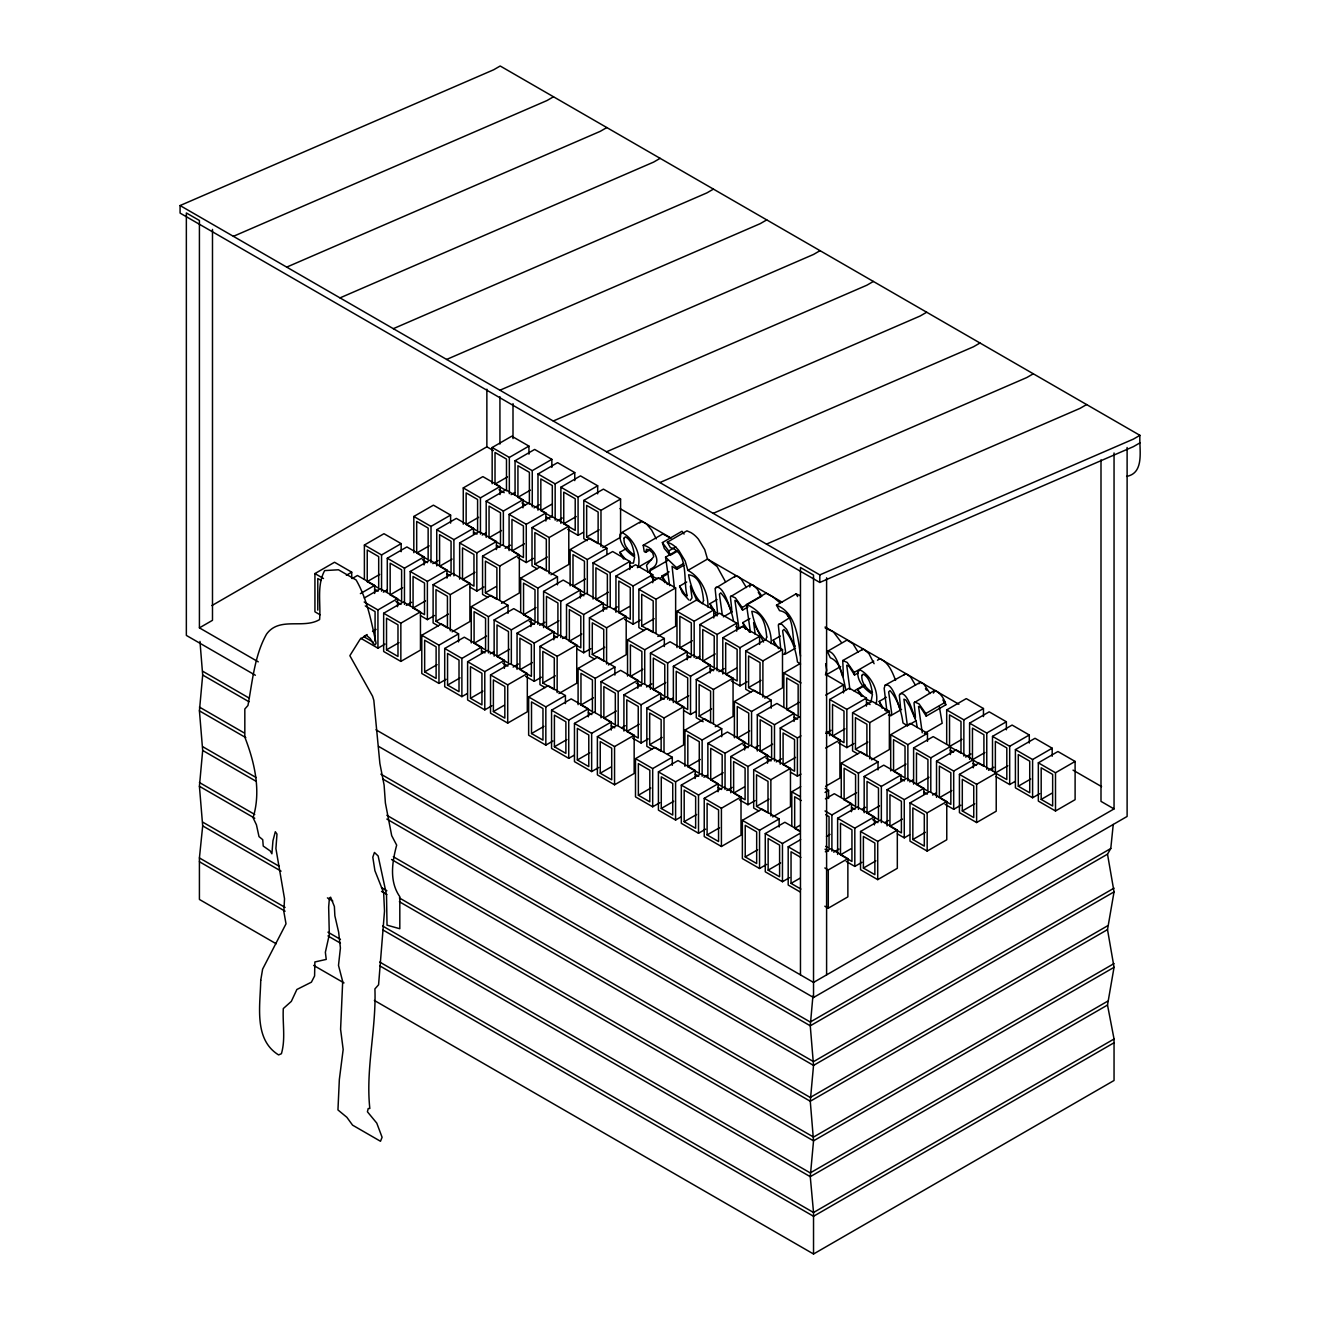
<?xml version="1.0" encoding="UTF-8"?>
<svg xmlns="http://www.w3.org/2000/svg" width="1320" height="1320" viewBox="0 0 1320 1320"><rect width="100%" height="100%" fill="white"/><g stroke="black" fill="none" stroke-linecap="round" stroke-linejoin="round"><path stroke-width="1.5" d="M276.177 943.767L199.419 899.448L199.419 857.951L202.686 825.891L199.419 786.291L202.686 750.453L199.419 710.853L202.686 675.015L199.963 641.388M812.922 995.973L810.265 1025.805L813.533 1065.405L810.265 1101.243L813.533 1140.843L810.265 1176.681L813.533 1212.503L813.533 1254L1114.047 1080.486L1114.047 1039.005L1107.513 1005.048L1114.047 967.329L1107.513 929.61L1114.047 891.891L1107.513 854.172L1110.78 848.512L1113.238 824.472M707.965 607.134C708.461 592.828 700.788 577.335 687.902 570.389L685.146 560.983L678.86 550.539A21.367 12.325 60 0 0 671.352 543.939L667.326 542.157L686.928 530.838L690.954 532.62A21.367 12.325 60 0 1 698.445 539.22L704.748 549.681L707.504 559.069L717.106 566.577L725.554 581.922M771.177 643.648C772.002 627.445 761.706 610.615 746.476 604.527L766.078 593.208L772.761 596.755L779.922 602.745M933.389 693.082L935.203 690.476C940.582 693.115 944.592 699.088 945.813 704.814L926.211 716.133L920.782 707.668L918.555 706.431L922.251 732.781M749.777 587.037L750.568 584.595L752.994 585.024L757.152 588.951L761.788 596.194L742.186 607.513L742.582 610.12L747.928 607.035M669.636 585.651L665.56 557.172L676.236 551.001M750.453 632.313L746.476 604.527M780.829 649.852L778.321 624.938L789.707 617.694M886.875 711.084L884.169 688.248L885.159 685.179L905.999 673.662L910.684 677.094L915.502 685.294M667.178 574.2L660.049 578.308C655.38 579.298 650.232 575.702 649.737 570.916L650.364 569.101C663.894 563.673 653.631 546.942 643.219 545.275L644.209 551.545L645.645 552.37L650.991 549.285M825.462 674.933L826.584 670.246L825.66 663.679M638.269 566.791C641.404 554.268 633.583 538.808 622.429 532.669L620.087 534.254C618.915 543.922 627.099 552.123 634.639 556.974L633.452 563.112L629.871 562.931M876.067 704.105C879.219 691.581 871.398 676.104 860.244 669.966L857.901 671.55C856.73 681.236 864.913 689.419 872.438 694.27L871.266 700.409L869.781 700.969L865.491 698.676M874.12 663.696L868.89 653.548L863.346 648.994L842.737 660.528C844.701 702.009 840.741 649.836 827.359 651.404L830.329 657.789C841.451 662.079 843.48 679.635 845.823 689.931M861.729 650.199L862.323 649.226M746.394 587.565L741.312 579.298L738.16 576.461L735.405 576.048L715.11 588.439L717.618 613.371L715.374 612.117L709.945 603.669L717.073 599.544M734.712 577.12L735.405 576.048M904.018 674.949L904.761 673.86M934.197 690.624L913.984 702.801C918.439 742.12 911.856 693.709 901.197 693.577L899.299 695.046C903.358 733.54 896.923 684.271 886.397 684.981L885.159 685.179M918.901 683.727L920.799 682.259L923.653 683.809L930.055 693.561M783.766 654.505L785.582 651.898L782.628 630.696L783.981 629.376C791.967 638.088 795.96 650.43 797.445 661.996L800.596 664.026M750.568 584.595L730.372 596.772C734.927 636.124 727.947 587.087 716.958 587.153L715.803 587.367M888.442 715.176L890.868 715.621L891.693 713.163L888.641 691.944L890.026 690.607C897.732 699.369 901.461 711.529 902.979 722.931L907.368 725.769L916.278 720.637M639.688 522.934L642.031 521.351L646.536 523.957L651.684 530.145L656.255 538.857M877.503 660.231L879.846 658.647C888.476 662.343 892.485 672.128 895.57 680.394M553.509 96.772L546.975 100.551L233.392 236.329M606.82 127.561L600.286 131.323L286.704 267.118M660.132 158.334L653.598 162.112L339.999 297.891M713.443 189.106L706.909 192.885L393.31 328.68M766.755 219.895L760.221 223.657L446.622 359.452M820.066 250.668L813.533 254.446L499.933 390.225M211.91 605.566L486.865 446.82L493.399 450.582M492.162 483.731L492.162 447.513L511.764 436.194L528.94 446.111L528.94 454.162M255.37 675.246L186.351 635.415L186.351 212.949L199.419 220.489L199.419 627.858L212.487 620.317L212.487 229.416M492.162 447.513L509.338 457.43L528.94 446.111M320.084 614.79L314.935 611.803L314.935 573.573L334.537 562.254L351.714 572.17L351.714 578.209M364.386 579.232L364.386 545.028L383.971 533.709L401.164 543.625L401.164 551.678M413.82 552.701L413.82 516.483L433.422 505.164L450.615 515.081L450.615 523.132M463.27 524.155L463.27 487.921L482.872 476.619L500.049 486.535L500.049 494.587M515.064 494.951L515.064 460.73L534.666 449.427L551.842 459.343L551.842 467.395M495.016 484.093L506.484 490.71L506.484 459.079L495.016 452.463L495.016 484.093L507.49 476.883M346.368 575.256L351.714 572.17M364.386 545.028L381.562 554.944L401.164 543.625M413.82 516.483L431.013 526.399L450.615 515.081M463.27 487.921L480.447 497.855L500.049 486.535M515.064 460.73L532.257 470.662L551.842 459.343M352.093 578.572L357.439 575.487L374.632 585.404L374.632 593.456M387.288 592.465L387.288 558.244L406.89 546.942L424.066 556.858L424.066 564.91M436.738 565.933L436.738 529.699L456.34 518.38L473.517 528.313L473.517 534.352M486.189 537.372L486.189 501.154L505.774 489.835L522.967 499.752L522.967 507.804M537.982 510.18L537.982 473.962L557.584 462.643L574.761 472.577L574.761 480.612M873.378 281.457L866.844 285.219L553.245 421.014M511.12 494.637L514.684 492.574M367.24 581.608L378.691 588.225L378.691 556.594L367.24 549.978L367.24 581.608L379.714 574.398M416.691 553.063L428.142 559.663L428.142 528.049L416.691 521.433L416.691 553.063L429.165 545.853M466.141 524.502L477.592 531.118L477.592 499.505L466.141 492.888L466.141 524.502L478.615 517.308M517.935 497.327L529.386 503.927L529.386 472.312L517.935 465.696L517.935 497.327L530.409 490.116M360.376 593.637L374.632 585.404M387.288 558.244L404.464 568.178L424.066 556.858M436.738 529.699L453.915 539.616L473.517 528.313M486.189 501.154L503.365 511.071L522.967 499.752M537.982 473.962L555.159 483.879L574.761 472.577M364.32 597.96L380.358 588.703L397.534 598.636L397.534 606.672M410.207 605.682L410.207 571.477L429.792 560.159L446.985 570.075L446.985 578.127M459.64 579.15L459.64 542.933L479.242 531.613L496.435 541.53L496.435 549.582M509.091 550.605L509.091 514.387L528.693 503.068L545.869 512.985L545.869 521.037M560.885 523.413L560.885 487.195L580.486 475.877L597.679 485.793L597.679 493.845M383.344 592.152L386.909 590.089M432.795 563.607L438.141 560.521M482.229 535.062L485.793 532.999M534.039 507.87L539.385 504.784M390.159 594.825L401.61 601.441L401.61 569.827L390.159 563.211L390.159 594.825L402.633 587.631M439.593 566.28L451.06 572.896L451.06 541.283L439.593 534.666L439.593 566.28L452.067 559.086M489.043 537.735L500.494 544.351L500.494 512.721L489.043 506.121L489.043 537.735L501.517 530.541M540.837 510.543L552.304 517.159L552.304 485.545L540.837 478.929L540.837 510.543L551.529 504.372M364.188 602.003L377.933 609.939L397.534 598.636M410.207 571.477L427.383 581.394L446.985 570.075M459.64 542.933L476.834 552.849L496.435 541.53M509.091 514.387L526.267 524.304L545.869 512.985M560.885 487.195L578.077 497.112L597.679 485.793M383.658 613.255L403.26 601.937L420.453 611.853L420.453 650.1L400.851 661.403L383.658 651.486L383.658 613.255L400.851 623.172L420.453 611.853M438.273 625.911L433.108 622.941L433.108 584.711L452.71 573.391L469.887 583.308L469.887 621.538L452.084 631.834M487.707 597.366L482.559 594.396L482.559 556.149L502.161 544.846L519.337 554.763L519.337 592.993L501.517 603.289M537.158 568.821L532.01 565.851L532.01 527.604L551.595 516.302L568.788 526.218L568.788 564.448L550.968 574.744M587.235 540.639L583.803 538.659L583.803 500.412L603.405 489.109L620.582 499.026L620.582 537.256L602.761 547.553M406.246 605.385L411.592 602.299M505.147 548.279L510.493 545.193M556.941 521.087L562.287 518.001M367.174 634.557L363.611 636.603L373.445 642.279M372.52 631.471L376.084 629.409M413.061 608.058L424.512 614.674L424.512 583.044L413.061 576.444L413.061 608.058L425.535 600.864M462.511 579.513L473.962 586.13L473.962 554.499L462.511 547.882L462.511 579.513L474.986 572.319M524.436 543.757L511.962 550.968L511.962 519.337L523.413 525.954L523.413 557.584L513.595 551.909M926.689 312.229L920.155 316.008L606.557 451.786M563.755 523.776L575.207 530.392L575.207 498.762L563.755 492.145L563.755 523.776L576.23 516.565M433.108 584.711L450.302 594.627L469.887 583.308M482.559 556.149L499.736 566.082L519.337 554.763M532.01 527.604L549.186 537.537L568.788 526.218M583.803 500.412L600.98 510.345L620.582 499.026M360.756 638.253L377.933 648.186L385.06 644.061M420.502 615.664L427.383 619.641L434.511 615.516M469.953 587.119L476.834 591.08L483.962 586.971M517.688 557.584L526.267 562.534L533.395 558.426M567.765 529.403L578.077 535.342L583.423 532.257M386.529 649.836L397.98 656.452L397.98 624.822L386.529 618.206L386.529 649.836L399.003 642.642M435.98 621.291L447.43 627.908L447.43 596.277L435.98 589.66L435.98 621.291L448.454 614.081M485.413 592.746L496.881 599.346L496.881 567.732L485.413 561.115L485.413 592.746L496.106 586.575M534.864 564.184L546.315 570.801L546.315 539.187L534.864 532.57L534.864 564.184L547.338 556.99M586.658 537.009L598.125 543.609L598.125 511.995L586.658 505.379L586.658 537.009L599.131 529.798M446.094 679.305L438.966 683.413L421.789 673.497L421.789 635.266L441.391 623.947L458.568 633.864L458.568 641.916M471.24 642.939L471.24 606.721L490.842 595.403L508.018 605.319L508.018 613.371M520.674 612.381L520.674 578.177L540.276 566.857L557.469 576.774L557.469 584.826M570.124 585.849L570.124 549.615L589.726 538.312L606.903 548.229L606.903 554.268M621.01 532.999L640.612 521.697M421.789 635.266L438.966 645.183L458.568 633.864M471.24 606.721L488.416 616.638L508.018 605.319M520.674 578.177L537.867 588.093L557.469 576.774M570.124 549.615L587.317 559.548L606.903 548.229M467.231 693.561L461.885 696.646L444.708 686.73L444.708 648.483L464.293 637.18L481.486 647.097L481.486 653.136M494.142 656.172L494.142 619.938L513.744 608.635L530.937 618.552L530.937 626.604M543.592 627.627L543.592 591.393L563.194 580.074L580.371 590.007L580.371 598.042M593.043 599.065L593.043 562.848L612.645 551.529L629.821 561.445L629.821 569.497M980.001 343.002L973.467 346.78L659.868 482.559M623.535 559.02L619.773 552.354L626.901 548.229M643.219 545.275L662.821 533.957L670.89 538.312M424.66 671.847L436.111 678.463L436.111 646.833L424.66 640.216L424.66 671.847L437.118 664.653M474.094 643.302L485.562 649.918L485.562 618.288L474.094 611.671L474.094 643.302L486.568 636.091M523.545 614.757L534.996 621.357L534.996 589.743L523.545 583.126L523.545 614.757L536.019 607.546M572.995 586.195L584.446 592.812L584.446 561.198L572.995 554.582L572.995 586.195L585.469 579.001M444.708 648.483L461.885 658.416L481.486 647.097M494.142 619.938L511.335 629.871L530.937 618.552M543.592 591.393L560.769 601.309L580.371 590.007M593.043 562.848L610.219 572.764L629.821 561.445M677.308 551.248L670.18 555.357L664.307 548.443L662.376 542.586L681.978 531.267L684.073 534.072M491.914 705.755L484.786 709.88L467.61 699.946L467.61 661.716L487.212 650.397L504.388 660.33L504.388 668.365M517.06 669.388L517.06 633.171L536.663 621.852L553.839 631.768L553.839 639.82M566.511 638.831L566.511 604.626L586.096 593.307L603.289 603.223L603.289 611.275M615.945 612.298L615.945 576.081L635.547 564.762L652.74 574.678L652.74 582.731M637.395 567.683L651.651 559.449M490.198 653.845L493.762 651.783M539.649 625.301L544.995 622.215M670.18 555.357L668.679 550.985L675.807 546.86M447.562 685.08L459.013 691.68L459.013 660.066L447.562 653.449L447.562 685.08L460.036 677.869M497.013 656.518L508.464 663.135L508.464 631.521L497.013 624.904L497.013 656.518L509.487 649.324M546.463 627.973L557.914 634.59L557.914 602.976L546.463 596.36L546.463 627.973L558.921 620.779M595.897 599.428L607.365 606.045L607.365 574.414L595.897 567.814L595.897 599.428L608.371 592.235M649.737 570.916L667.557 560.62M467.61 661.716L484.786 671.632L504.388 660.33M517.06 633.171L534.237 643.087L553.839 631.768M566.511 604.626L583.688 614.542L603.289 603.223M615.945 576.081L633.138 585.997L652.74 574.678M490.529 674.949L510.114 663.63L527.307 673.546L527.307 711.793L507.705 723.096L490.529 713.179L490.529 674.949L507.705 684.865L527.307 673.546M545.127 687.605L539.962 684.635L539.962 646.404L559.564 635.085L576.757 645.001L576.757 683.232L558.938 693.528M594.561 659.059L589.413 656.089L589.413 617.842L609.015 606.54L626.191 616.457L626.191 654.687L608.371 664.983M644.011 630.514L638.863 627.544L638.863 589.297L658.465 577.995L675.642 587.911L675.642 626.142L657.822 636.438M664.768 582.631L661.98 575.965L669.108 571.84M683.892 565.24L676.764 569.365L676.5 567.633L683.628 563.508M513.117 667.078L518.463 663.993M562.551 638.517L566.115 636.471M613.784 608.949L617.347 606.886M687.902 570.389L707.504 559.069L782.314 602.299M470.481 698.296L481.932 704.913L481.932 673.299L470.481 666.683L470.481 698.296L482.955 691.102M532.389 662.558L519.915 669.751L519.915 638.137L531.382 644.737L531.382 676.368L521.565 670.692M569.365 641.207L580.816 647.823L580.816 616.192L569.365 609.576L569.365 641.207L581.839 634.012M618.816 612.661L630.267 619.278L630.267 587.647L618.816 581.031L618.816 612.661L629.508 606.49M1033.296 373.791L1026.778 377.553L713.179 513.348M539.962 646.404L557.155 656.32L576.757 645.001M589.413 617.842L606.589 627.775L626.191 616.457M638.863 589.297L656.04 599.231L675.642 587.911M688.776 599.907L682.39 592.795L679.586 586.13L686.713 582.005M525.657 676.368L534.237 681.334L541.365 677.209M576.807 648.813L583.688 652.773L590.815 648.664M624.541 619.278L633.138 624.228L640.266 620.119M493.383 711.529L504.834 718.146L504.834 686.515L493.383 679.899L493.383 711.529L504.075 705.358M542.833 682.985L554.284 689.601L554.284 657.97L542.833 651.354L542.833 682.985L555.308 675.774M592.284 654.439L603.735 661.039L603.735 629.426L592.284 622.809L592.284 654.439L604.758 647.229M641.718 625.878L653.185 632.494L653.185 600.88L641.718 594.264L641.718 625.878L654.192 618.684M552.964 740.998L545.837 745.107L528.643 735.19L528.643 696.96L548.245 685.641L565.422 695.558L565.422 703.61M578.094 704.632L578.094 668.415L597.696 657.096L614.872 667.012L614.872 675.064M627.544 676.087L627.544 639.87L647.146 628.551L664.323 638.467L664.323 646.519M676.979 647.542L676.979 611.308L696.581 600.006L713.773 609.922L713.773 617.974M528.643 696.96L545.837 706.876L565.422 695.558M578.094 668.415L595.27 678.332L614.872 667.012M627.544 639.87L644.721 649.786L664.323 638.467M676.979 611.308L694.171 621.241L713.773 609.922M574.084 755.255L568.738 758.34L551.562 748.423L551.562 710.177L571.164 698.874L588.34 708.79L588.34 716.842M600.996 717.865L600.996 681.631L620.598 670.329L637.791 680.245L637.791 688.297M650.446 689.32L650.446 653.087L670.048 641.767L687.225 651.701L687.225 659.736M699.897 658.746L699.897 624.541L719.499 613.222L736.676 623.139L736.676 631.191M1086.607 404.563L1080.073 408.342L766.491 544.12M723.36 616.836L732.27 611.705M531.514 733.54L542.965 740.157L542.965 708.527L531.514 701.91L531.514 733.54L543.988 726.346M580.965 704.995L592.416 711.612L592.416 679.981L580.965 673.365L580.965 704.995L593.422 697.785M630.399 676.451L641.866 683.051L641.866 651.437L630.399 644.82L630.399 676.451L642.873 669.24M679.849 647.889L691.301 654.505L691.301 622.891L679.849 616.275L679.849 647.889L692.323 640.695M551.562 710.177L568.738 720.11L588.34 708.79M600.996 681.631L618.189 691.564L637.791 680.245M650.446 653.087L667.639 663.003L687.225 651.701M699.897 624.541L717.073 634.458L736.676 623.139M745.585 629.293L742.78 622.611L749.909 618.503M779.014 623.865L781.786 624.278L786.605 629.327L795.003 646.586C791.224 635.646 795.349 613.288 779.542 610.648L776.49 605.187L796.076 593.868L800.101 595.65M598.785 767.448L591.657 771.573L574.464 761.64L574.464 723.409L594.066 712.09L611.242 722.023L611.242 730.059M623.914 731.082L623.914 694.864L643.516 683.545L660.693 693.462L660.693 699.501M673.365 702.537L673.365 666.319L692.967 655L710.143 664.917L710.143 672.969M722.799 673.992L722.799 637.774L742.401 626.456L759.594 636.372L759.594 644.424M735.817 626.521L738.969 628.551L744.315 625.465M646.503 686.994L651.849 683.909M695.953 658.449L699.517 656.386M554.416 746.773L565.884 753.373L565.884 721.76L554.416 715.143L554.416 746.773L566.89 739.563M603.867 718.212L615.318 724.828L615.318 693.214L603.867 686.598L603.867 718.212L616.341 711.018M653.317 689.667L664.768 696.284L664.768 664.669L653.317 658.053L653.317 689.667L665.791 682.473M702.768 661.122L714.219 667.738L714.219 636.108L702.768 629.508L702.768 661.122L715.226 653.928M574.464 723.409L591.657 733.326L611.242 722.023M623.914 694.864L641.091 704.781L660.693 693.462M673.365 666.319L690.541 676.236L710.143 664.917M722.799 637.774L739.992 647.691L759.594 636.372M597.382 736.642L616.985 725.323L634.161 735.24L634.161 773.487L614.559 784.789L597.382 774.873L597.382 736.642L614.559 746.559L634.161 735.24M651.981 749.298L646.833 746.328L646.833 708.097L666.418 696.779L683.611 706.695L683.611 744.926L667.573 754.198M703.147 721.743L696.267 717.783L696.267 679.536L715.869 668.233L733.062 678.15L733.062 716.38L715.242 726.677M750.865 692.208L745.717 689.238L745.717 650.991L765.319 639.688L782.496 649.605L782.496 687.836L764.676 698.131M775.154 645.48L773.157 640.15L780.268 636.025M621.753 727.732L625.317 725.686M669.421 700.211L672.986 698.164M718.856 671.665L724.202 668.58M577.335 759.99L588.786 766.606L588.786 734.992L577.335 728.376L577.335 759.99L589.809 752.796M626.785 731.445L638.236 738.061L638.236 706.431L626.785 699.831L626.785 731.445L639.243 724.251M676.219 702.9L687.687 709.516L687.687 677.886L676.219 671.269L676.219 702.9L688.693 695.706M725.67 674.355L737.121 680.971L737.121 649.341L725.67 642.724L725.67 674.355L736.362 668.184M1126.603 476.404C1145.248 473.022 1138.929 448.355 1139.919 435.336L1133.385 439.114L819.803 574.893L180.081 205.557L180.081 213.097L819.803 582.45L1133.385 446.655L1139.919 442.893M646.833 708.097L664.01 718.014L683.611 706.695M696.267 679.536L713.46 689.469L733.062 678.15M745.717 650.991L762.894 660.924L782.496 649.605M784.789 654.357L795.465 648.186M632.511 738.061L641.091 743.028L648.219 738.903M683.678 710.506L690.541 714.466L695.887 711.381M731.395 680.971L739.992 685.921L747.12 681.813M600.237 773.223L611.705 779.839L611.705 748.209L600.237 741.592L600.237 773.223L610.929 767.052M649.688 744.678L661.138 751.294L661.138 719.664L649.688 713.047L649.688 744.678L662.161 737.467M699.138 716.133L710.589 722.733L710.589 691.119L699.138 684.503L699.138 716.133L711.612 708.922M760.039 694.188L760.039 662.574L748.588 655.957L748.588 687.571L761.046 680.378M659.818 802.692L652.69 806.801L635.497 796.884L635.497 758.654L655.099 747.334L672.292 757.251L672.292 765.303M684.948 766.326L684.948 730.108L704.55 718.789L721.726 728.706L721.726 736.758M734.398 737.781L734.398 701.563L754 690.244L771.177 700.161L771.177 708.213M783.849 707.223L783.849 673.002L799.87 663.745M827.359 651.404L846.961 640.084L852.934 643.747L858.115 652.162M635.497 758.654L652.69 768.57L672.292 757.251M684.948 730.108L702.141 740.025L721.726 728.706M734.398 701.563L751.575 711.48L771.177 700.161M840.642 666.534L826.386 674.767L843.529 684.832L843.529 692.885M680.938 816.948L675.592 820.034L658.416 810.117L658.416 771.87L678.018 760.567L695.194 770.484L695.194 778.536M707.866 777.546L707.866 743.325L727.468 732.022L744.645 741.939L744.645 749.991M757.301 751.014L757.301 714.78L776.903 703.461L794.095 713.394L794.095 721.429M638.368 795.234L649.819 801.851L649.819 770.22L638.368 763.603L638.368 795.234L650.842 788.04M687.819 766.689L699.27 773.305L699.27 741.675L687.819 735.058L687.819 766.689L700.293 759.478M749.727 730.933L737.253 738.144L737.253 706.513L748.72 713.13L748.72 744.744L738.903 739.084M786.703 709.582L798.154 716.199L798.154 684.585L786.703 677.968L786.703 709.582L799.178 702.388M858.082 672.952L854.518 674.998L854.122 672.474L873.724 661.155M658.416 771.87L675.592 781.803L695.194 770.484M707.866 743.325L725.043 753.258L744.645 741.939M757.301 714.78L774.493 724.696L794.095 713.394M825.726 695.129L843.529 684.832M705.639 829.141L698.511 833.266L681.318 823.333L681.318 785.103L700.92 773.784L718.113 783.717L718.113 791.752M730.768 792.775L730.768 756.558L750.37 745.239L767.547 755.155L767.547 763.207M780.219 764.231L780.219 728.013L799.821 716.694M829.669 735.685L829.669 699.468L849.272 688.149L866.448 698.065L866.448 706.117M703.923 777.232L707.47 775.17M755.139 747.648L758.703 745.602M854.122 690.921L864.814 684.75M861.349 696.316L857.587 689.65L864.716 685.525M661.27 808.467L672.738 815.067L672.738 783.453L661.27 776.837L661.27 808.467L673.744 801.256M710.721 779.905L722.172 786.522L722.172 754.908L710.721 748.291L710.721 779.905L723.195 772.712M760.171 751.361L771.622 757.977L771.622 726.363L760.171 719.746L760.171 751.361L772.645 744.166M681.318 785.103L698.511 795.019L718.113 783.717M730.768 756.558L747.962 766.474L767.547 755.155M780.219 728.013L797.395 737.929L800.959 735.867M829.669 699.468L846.846 709.385L866.448 698.065M704.236 798.336L723.838 787.017L741.015 796.933L741.015 835.18L721.413 846.483L704.236 836.566L704.236 798.336L721.413 808.252L741.015 796.933M758.835 810.991L753.687 808.021L753.687 769.791L773.289 758.472L790.465 768.388L790.465 806.619L772.645 816.915M857.736 753.902L852.572 750.932L852.572 712.684L872.173 701.382L889.35 711.298L889.35 749.529L871.547 759.825M882.007 708.064L879.219 701.398L886.347 697.273M726.825 790.465L732.171 787.38M776.275 761.904L781.621 758.818M825.726 733.359L831.055 730.273M900.058 693.94L919.66 682.621M684.189 821.683L695.64 828.3L695.64 796.686L684.189 790.069L684.189 821.683L696.663 814.489M733.639 793.138L745.09 799.755L745.09 768.124L733.639 761.524L733.639 793.138L744.332 786.967M783.09 764.593L794.541 771.21L794.541 739.579L783.09 732.963L783.09 764.593L795.547 757.399M832.524 736.048L843.991 742.665L843.991 711.034L832.524 704.418L832.524 736.048L844.998 728.838M753.687 769.791L770.863 779.707L790.465 768.388M825.66 748.077L839.916 739.843L839.916 778.074L825.66 786.308M852.572 712.684L869.764 722.617L889.35 711.298M890.868 715.621L901.56 709.434M739.365 799.755L747.962 804.721L755.089 800.596M790.531 772.2L797.395 776.16L800.959 774.114M838.249 742.665L846.846 747.615L853.974 743.506M707.107 834.916L718.558 841.533L718.558 809.903L707.107 803.286L707.107 834.916L719.565 827.722M768.009 812.988L768.009 781.357L756.541 774.741L756.541 806.371L769.015 799.161M855.442 749.265L866.893 755.881L866.893 724.267L855.442 717.651L855.442 749.265L867.916 742.071M926.211 716.133L925.798 713.526L945.4 702.207M766.672 864.385L759.544 868.494L742.368 858.577L742.368 820.347L761.953 809.028L779.146 818.944L779.146 826.996M791.802 826.006L791.802 791.802L800.712 786.654M841.252 797.462L841.252 763.257L860.855 751.938L878.031 761.855L878.031 769.906M890.703 770.929L890.703 734.695L910.305 723.393L927.481 733.309L927.481 741.361M946.688 744.134L946.688 709.929L966.273 698.61L983.466 708.527L983.466 716.578M924.363 733.524L942.183 723.244L939.279 706.315M742.368 820.347L759.544 830.263L779.146 818.944M825.033 792.462L828.597 790.399L828.597 798.452M841.252 763.257L858.429 773.173L878.031 761.855M890.703 734.695L907.88 744.629L927.481 733.309M789.574 877.618L782.463 881.727L765.27 871.81L765.27 833.563L784.872 822.261L800.332 831.188M825.412 798.847L834.322 793.716L851.499 803.632L851.499 811.684M864.171 812.707L864.171 776.473L883.756 765.154L900.949 775.087L900.949 781.126M913.605 784.146L913.605 747.928L933.207 736.61L950.4 746.526L950.4 754.578M946.688 709.929L963.864 719.845L983.466 708.527M969.589 759.38L969.589 723.145L989.191 711.843L1006.368 721.76L1006.368 729.811M745.222 856.928L756.673 863.544L756.673 831.913L745.222 825.297L745.222 856.928L757.696 849.733M801.223 800.53L794.673 796.752L794.673 828.382L800.019 825.297M844.123 799.837L855.574 806.438L855.574 774.823L844.123 768.207L844.123 799.837L856.597 792.627M893.557 771.276L905.025 777.892L905.025 746.279L893.557 739.662L893.557 771.276L906.031 764.082M949.542 746.51L960.993 753.126L960.993 721.495L949.542 714.879L949.542 746.51L962.016 739.315M765.27 833.563L782.463 843.496L800.266 833.201M825.033 810.975L831.897 814.952L851.499 803.632M864.171 776.473L881.347 786.39L900.949 775.087M913.605 747.928L930.798 757.845L950.4 746.526M800.217 891.974L788.188 885.027L788.188 846.797L800.662 839.602M837.622 854.469L837.622 818.251L857.224 806.933L874.418 816.849L874.418 824.901M887.073 825.924L887.073 789.707L906.675 778.387L923.851 788.304L923.851 794.343M936.524 797.379L936.524 761.161L956.125 749.842L973.302 759.759L973.302 767.811M969.589 723.145L986.766 733.078L1006.368 721.76M861.993 809.341L865.557 807.295M909.661 781.836L913.226 779.773M992.508 770.599L992.508 736.379L1012.093 725.059L1029.286 734.992L1029.286 743.028M768.141 870.16L779.592 876.76L779.592 845.147L768.141 838.53L768.141 870.16L780.615 862.95M826.485 836.467L830.049 834.405M867.025 813.054L878.476 819.67L878.476 788.057L867.025 781.44L867.025 813.054L879.499 805.86M916.476 784.509L927.927 791.125L927.927 759.495L916.476 752.895L916.476 784.509L928.95 777.315M965.646 757.053L970.992 753.967M972.46 759.742L983.911 766.342L983.911 734.728L972.46 728.112L972.46 759.742L984.934 752.532M837.622 818.251L854.816 828.168L874.418 816.849M887.073 789.707L904.266 799.623L923.851 788.304M936.524 761.161L953.7 771.078L973.302 759.759M825.346 851.796L830.692 848.71L847.869 858.627L847.869 896.874L828.284 908.176L824.835 906.197M860.541 831.484L880.143 820.165L897.32 830.082L897.32 868.312L877.717 879.631L860.541 869.715L860.541 831.484L877.717 841.401L897.32 830.082M909.991 802.923L929.593 791.62L946.77 801.537L946.77 839.767L927.168 851.086L909.991 841.17L909.991 802.923L927.168 812.856L946.77 801.537M959.425 774.378L979.028 763.076L996.22 772.992L996.22 811.222L976.618 822.541L959.425 812.625L959.425 774.378L976.618 784.311L996.22 772.992M992.508 736.379L1009.684 746.295L1029.286 734.992M833.679 852.159L839.025 849.073M884.911 822.574L888.476 820.512M932.58 795.053L936.144 793.006M1039.715 793.65L1032.603 797.759L1015.41 787.842L1015.41 749.611L1035.012 738.292L1052.188 748.209L1052.188 756.261M800.861 857.422L791.043 851.763L791.043 883.377L799.953 878.245M840.493 854.832L851.945 861.448L851.945 829.818L840.493 823.218L840.493 854.832L851.185 848.661M889.944 826.287L901.395 832.904L901.395 801.273L889.944 794.656L889.944 826.287L902.418 819.093M951.852 790.531L939.378 797.742L939.378 766.111L950.845 772.728L950.845 804.358L941.028 798.683M988.548 770.286L993.894 767.201M995.362 772.959L1006.814 779.576L1006.814 747.962L995.362 741.345L995.362 772.959L1007.836 765.765M824.835 867.966L828.284 869.946L847.869 858.627M1015.41 749.611L1032.603 759.528L1052.188 748.209M846.219 861.448L854.816 866.415L861.943 862.29M897.385 833.893L904.266 837.853L909.595 834.768M945.12 804.358L953.7 809.308L960.828 805.2M1038.328 762.828L1057.93 751.525L1075.107 761.442L1075.107 799.672L1055.505 810.991L1038.328 801.075L1038.328 762.828L1055.505 772.761L1075.107 761.442M863.395 868.065L874.863 874.682L874.863 843.051L863.395 836.434L863.395 868.065L875.87 860.855M912.846 839.52L924.297 846.12L924.297 814.506L912.846 807.889L912.846 839.52L925.32 832.309M962.297 810.958L973.747 817.575L973.747 785.961L962.297 779.344L962.297 810.958L974.77 803.764M995.94 776.606L1009.684 784.542L1015.03 781.457M1018.281 786.192L1029.732 792.808L1029.732 761.178L1018.281 754.561L1018.281 786.192L1030.755 778.998M1041.183 799.425L1052.65 806.025L1052.65 774.411L1041.183 767.794L1041.183 799.425L1051.875 793.254M1114.047 452.974L1114.047 808.912L813.533 982.426L375.986 729.811M378.543 746.377L813.533 997.507L1127.115 816.453L1127.115 447.496M1110.78 848.512L810.265 1022.026L380.853 774.114M1107.513 854.172L810.265 1025.805L382.635 778.915M1114.047 888.129L813.533 1061.626L386.859 815.298M1114.047 891.891L813.533 1065.405L386.859 819.077M1107.513 925.848L810.265 1097.465L393.327 856.746M1107.513 929.61L810.265 1101.243L391.545 859.501M1114.047 963.567L813.533 1137.064L399.366 897.947M1114.047 967.329L813.533 1140.843L399.366 901.725M1107.513 1001.286L810.265 1172.902L382.635 926.013M1107.513 1005.048L810.265 1176.681L382.635 929.791M1114.047 1039.005L813.533 1212.503L379.714 962.049M1114.047 1042.767L813.533 1216.281L379.714 965.827M180.081 205.557L493.663 69.778L500.197 66L1139.919 435.336M842.737 660.528L847.143 662.409L854.122 672.474M914.595 701.943L919.034 703.906L925.798 713.526M690.195 600.485L692.027 597.878L690.393 586.163L696.894 600.517M730.966 595.914L735.405 597.894L742.186 607.513M825.264 628.072L833.316 631.802L841.252 642.279M776.49 605.187C796.422 612.909 797.973 638.253 800.514 656.122M620.02 508.596L669.949 537.421M825.115 627.016L958.881 704.236M1073.028 770.137L1101.573 786.621M1114.047 808.912L1100.995 801.372L1100.995 459.838M499.026 489.72L504.19 492.69M521.944 502.936L525.376 504.933M546.562 517.159L550.011 519.139M950.12 750.139L953.551 752.136M973.022 763.372L976.47 765.352M783.849 673.002L801.025 682.935M826.171 731.907L839.916 739.843M748.588 687.571L758.406 693.247M473.583 532.108L477.015 534.105M496.485 545.341L499.933 547.321M580.437 593.802L583.869 595.798M603.356 607.035L606.788 609.015M687.291 655.495L690.739 657.492M710.209 668.729L713.641 670.708M794.145 717.189L797.593 719.185M901.016 778.882L904.447 780.879M923.918 792.115L927.349 794.095M825.148 788.419L828.597 790.399M422.416 559.663L427.564 562.65M447.051 573.886L450.483 575.883M529.27 621.357L534.435 624.343M553.905 635.58L557.337 637.577M636.124 683.051L641.289 686.037M660.759 697.273L664.191 699.254M742.995 744.744L748.143 747.731M765.897 757.977L771.061 760.947M851.565 807.444L854.997 809.424M872.751 819.67L877.916 822.64M791.802 791.802L800.398 796.752M825.759 814.704L829.042 816.601L829.042 848.216L825.759 846.334M756.541 806.371L766.359 812.031M794.673 828.382L799.573 831.22M374.682 589.215L378.13 591.195M395.885 601.441L401.032 604.428M481.553 650.909L484.984 652.888M502.738 663.135L507.886 666.121M588.406 712.602L591.838 714.582M611.308 725.818L614.757 727.815M695.26 774.295L698.692 776.275M718.179 787.512L721.611 789.509M825.033 849.205L828.465 851.202M314.935 573.573L323.515 578.523M788.188 846.797L800.217 853.743M321.073 580.42L317.79 578.523L317.79 610.154M365.26 605.929L375.078 611.606L375.078 641.239M791.043 883.377L800.861 889.053M199.419 627.858L258.274 661.848M202.686 671.236L249.001 697.983M202.686 675.015L249.001 701.761M199.419 707.074L244.051 732.847M199.419 710.853L245.834 737.649M202.686 746.674L256.129 777.546M202.686 750.453L256.129 781.308M199.419 782.512L254.76 814.473M381.513 887.65L386.859 890.736M199.419 786.291L254.76 818.235M381.513 891.412L386.859 894.514M202.686 822.112L279.296 866.349M202.686 825.891L281.077 871.15M327.409 897.897L332.755 900.982M199.419 857.951L285.103 907.418M327.954 932.168L340.445 939.378M199.419 861.729L285.103 911.196M327.954 935.929L340.445 943.156M313.665 965.415L344.008 982.922M374.368 1000.445L813.533 1254M867.405 702.685L870.045 704.566M629.607 565.389L632.247 567.27M676.764 569.365L672.078 566.313L674.388 587.697M654.769 580.107L652.905 578.523A16.78 9.685 60 0 1 651.156 576.659M749.463 632.148L742.78 622.611M884.647 709.846L885.885 710.919M665.56 557.172L676.5 567.633M715.011 613.536L717.139 615.912M863.082 696.382L857.587 689.65M625.267 559.086L619.773 552.354M778.569 648.615L773.157 640.15M667.392 584.413L661.98 575.965M925.452 688.71L926.591 690.212M763.537 642.048L753.605 622.66L755.255 634.392M662.376 542.586L668.679 550.985M942.876 699.93L945.813 704.814M879.219 701.398L883.113 707.899M758.274 592.301L760.237 595.551M742.582 610.12L737.154 601.656L734.927 600.418L738.969 628.551M679.586 586.13L685.014 594.594L687.258 595.832C682.77 581.872 689.419 552.75 670.379 547.586L667.326 542.157M711.958 608.998L709.945 603.669M854.518 674.998L849.057 666.385L846.73 665.231L849.899 689.419M796.076 593.868L797.61 596.59M648.12 572.319L646.519 565.29L653.763 556.628L652.674 552.964L649.407 550.077L646.503 549.268L645.645 552.37M786.637 613.437L788.155 616.72M917.235 727.501L916.245 721.462L909.859 706.596L905.85 700.012L903.903 699.154L907.368 725.769M733.59 621.439C731.759 611.308 727.864 600.501 720.753 592.861L719.4 594.182L722.386 615.417M1055.505 772.761L1055.505 810.991M1032.603 759.528L1032.603 797.759M1009.684 746.295L1009.684 784.542M986.766 733.078L986.766 769.296M976.618 784.311L976.618 822.541M963.864 719.845L963.864 756.063M953.7 771.078L953.7 809.308M930.798 757.845L930.798 792.066M927.168 812.856L927.168 851.086M907.88 744.629L907.88 780.846M904.266 799.623L904.266 837.853M881.347 786.39L881.347 822.624M877.717 841.401L877.717 879.631M869.764 722.617L869.764 758.835M858.429 773.173L858.429 809.391M854.816 828.168L854.816 866.415M846.846 709.385L846.846 747.615M831.897 814.952L831.897 851.169M828.284 869.946L828.284 908.176M826.601 577.797L826.601 974.87M819.803 574.893L819.803 582.45M813.533 997.507L813.533 575.058L800.464 567.501L800.464 974.87M797.395 737.929L797.395 776.16M782.463 843.496L782.463 881.727M774.493 724.696L774.493 760.93M770.863 779.707L770.863 815.925M762.894 660.924L762.894 697.141M759.544 830.263L759.544 868.494M751.575 711.48L751.575 745.684M747.962 766.474L747.962 804.721M739.992 647.691L739.992 685.921M725.043 753.258L725.043 789.476M721.413 808.252L721.413 846.483M717.073 634.458L717.073 670.692M713.46 689.469L713.46 723.673M702.141 740.025L702.141 776.242M698.511 795.019L698.511 833.266M694.171 621.241L694.171 657.459M690.541 676.236L690.541 714.466M675.592 781.803L675.592 820.034M667.639 663.003L667.639 699.237M664.01 718.014L664.01 752.218M656.04 599.231L656.04 633.435M652.69 768.57L652.69 806.801M644.721 649.786L644.721 683.991M641.091 704.781L641.091 743.028M633.138 585.997L633.138 624.228M618.189 691.564L618.189 725.769M614.559 746.559L614.559 784.789M610.219 572.764L610.219 606.986M606.589 627.775L606.589 663.993M600.98 510.345L600.98 546.562M595.27 678.332L595.27 712.536M591.657 733.326L591.657 771.573M587.317 559.548L587.317 593.753M583.688 614.542L583.688 652.773M578.077 497.112L578.077 535.342M568.738 720.11L568.738 758.34M560.769 601.309L560.769 637.543M557.155 656.32L557.155 692.538M555.159 483.879L555.159 520.113M549.186 537.537L549.186 573.755M545.837 706.876L545.837 745.107M537.867 588.093L537.867 624.31M534.237 643.087L534.237 681.334M532.257 470.662L532.257 506.88M526.267 524.304L526.267 562.534M513.001 403.606L513.001 438.587M511.335 629.871L511.335 664.076M509.338 457.43L509.338 493.647M507.705 684.865L507.705 723.096M503.365 511.071L503.365 545.292M499.933 396.742L499.933 444.064M499.736 566.082L499.736 600.286M488.416 616.638L488.416 652.856M486.865 389.202L486.865 446.82M484.786 671.632L484.786 709.88M480.447 497.855L480.447 534.072M476.834 552.849L476.834 591.08M461.885 658.416L461.885 696.646M453.915 539.616L453.915 575.85M450.302 594.627L450.302 630.844M438.966 645.183L438.966 683.413M431.013 526.399L431.013 562.617M427.383 581.394L427.383 619.641M404.464 568.178L404.464 604.395M400.851 623.172L400.851 661.403M381.562 554.944L381.562 591.162M377.933 609.939L377.933 648.186M260.733 980.298C260.337 1005.328 253.423 1039.318 278.602 1054.928L281.408 1053.723C285.714 1038.906 282.447 1023.611 283.305 1008.562L291.324 1001.385L296.868 989.489L311.404 982.179L314.589 975.975L314.87 961.966L326.238 959.409L325.363 952.281L329.307 934.576L328.663 907.087L329.423 897.947L330.643 897.204L334.389 906.51L334.867 915.832L338.662 932.283L340.411 948.007L338.498 965.415L342.688 981.502L340.593 1029.303L343.167 1049.515L339.339 1079.578L337.953 1109.938L346.879 1117.314L352.572 1125.151L380.49 1141.272L382.09 1137.279L376.777 1123.122L367.422 1111.786L368.214 1108.503L369.831 1108.503C365.524 1069.183 376.382 1028.693 374.913 988.894L378.576 984.803L384.516 911.031L383.641 892.65L374.913 870.705L372.801 857.208L374.435 852.456L378.147 855.987L386.512 894.745L387.024 925.155L399.811 928.736L399.811 896.692C389.053 881.298 392.172 861.927 396.676 845.13L391.693 835.659L385.39 803.005L384.103 785.07L379.879 763.505L373.824 700.309L372.553 696.201L349.849 655.677L360.195 639.144L366.448 635.382L370.227 638.484L373.164 643.582L375.26 644.77L376.084 643.285C371.382 621.984 367.29 599.346 356.136 579.991L338.464 569.778L324.654 570.587C316.552 585.635 320.909 603.256 319.605 619.558C303.352 629.376 279.394 616.275 266.524 634.161C254.512 655.413 252.4 681.846 247.946 705.507L244.827 708.988L244.827 737.17C254.546 762.152 261.36 791.125 253.06 817.707L256.426 824.785L259.017 836.616L262.729 839.668L263.224 846.054L270.221 850.954L271.887 853.793L272.959 840.757L275.319 831.732L276.986 834.091L275.913 848.545L284.526 898.739L283.849 911.674L286.011 923.818L262.614 969.144L260.733 980.298M703.56 600.567L702.388 603.702C694.254 597.086 690.541 584.892 688.594 574.794C700.557 576.196 702.553 590.914 703.56 600.567M766.755 637.048L765.6 640.183C757.465 633.567 753.736 621.373 751.806 611.292C763.768 612.694 765.765 627.396 766.755 637.048M624.096 538.082C623.106 545.424 629.029 551.529 634.59 555.373C633.286 548.872 631.884 540.094 625.333 536.811L624.096 538.082M861.91 675.378C860.92 682.737 866.844 688.826 872.404 692.67C871.101 686.169 869.698 677.391 863.148 674.107L861.91 675.378"/></g></svg>
